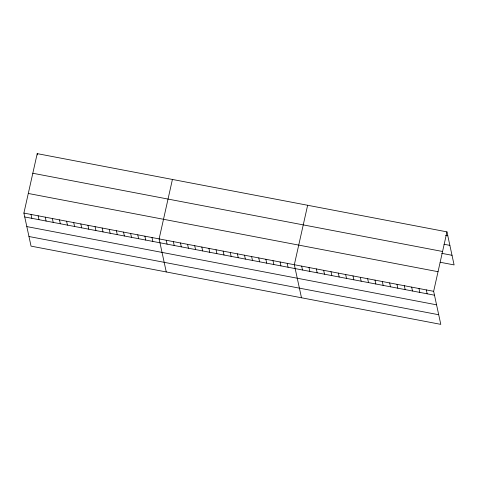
<?xml version="1.0" encoding="UTF-8"?>
<svg xmlns="http://www.w3.org/2000/svg" width="478" height="478" viewBox="0 0 478 478"><rect width="100%" height="100%" fill="white"/><g stroke="black" fill="none" stroke-linecap="round" stroke-linejoin="round"><path stroke-width="0.72" d="M446.954 231.866L433.648 291.317L440.794 324.365L31.046 246.134L23.9 213.08L37.206 153.635L446.954 231.866L454.1 264.92L440.166 262.255M172.421 179.453L159.114 238.898L166.26 271.952M307.641 205.265L294.334 264.716L301.481 297.764M445.592 235.331L447.796 235.75M444.008 244.252L449.876 245.375M32.815 173.251L442.562 251.488M441.756 253.334L452.021 255.294M28.292 193.465L438.039 271.701M23.9 213.08L433.648 291.317M24.736 216.964L434.49 295.201M26.822 226.59L436.569 304.827M28.967 236.508L438.714 314.739M426.316 289.919L427.153 293.797M418.985 288.515L419.821 292.399M411.654 287.117L412.49 291M404.316 285.719L405.159 289.596M396.985 284.314L397.827 288.198M389.654 282.916L390.496 286.8M382.322 281.518L383.159 285.396M374.991 280.12L375.828 283.998M367.66 278.716L368.496 282.6M360.322 277.318L361.165 281.201M352.991 275.92L353.834 279.797M345.66 274.515L346.502 278.399M338.328 273.117L339.165 277.001M330.997 271.719L331.834 275.597M323.666 270.315L324.502 274.199M316.328 268.917L317.171 272.801M308.997 267.519L309.84 271.396M301.666 266.121L302.502 269.998M287.218 263.36L288.055 267.238M280.102 261.998L280.939 265.882M272.986 260.641L273.822 264.525M265.87 259.285L266.706 263.163M258.753 257.923L259.59 261.807M251.631 256.567L252.474 260.444M244.515 255.204L245.357 259.088M237.399 253.848L238.241 257.726M230.282 252.486L231.125 256.369M223.166 251.129L224.009 255.013M216.05 249.773L216.887 253.651M208.934 248.411L209.77 252.294M201.818 247.054L202.654 250.932M194.701 245.692L195.538 249.576M187.585 244.336L188.422 248.219M180.469 242.979L181.305 246.857M173.353 241.617L174.189 245.501M166.236 240.261L167.073 244.139M151.998 237.542L152.841 241.426M144.882 236.186L145.724 240.064M137.766 234.823L138.608 238.707M130.649 233.467L131.492 237.345M123.533 232.105L124.376 235.989M116.417 230.749L117.253 234.626M109.301 229.386L110.137 233.27M102.184 228.03L103.021 231.914M95.068 226.674L95.905 230.551M87.952 225.311L88.788 229.195M80.836 223.955L81.672 227.833M73.72 222.593L74.556 226.476M66.597 221.236L67.44 225.12M59.481 219.88L60.324 223.758M52.365 218.518L53.207 222.401M37.206 153.635L37.487 154.926M45.249 217.161L46.091 221.039M38.132 215.799L38.975 219.683M31.016 214.443L31.859 218.321"/></g></svg>
